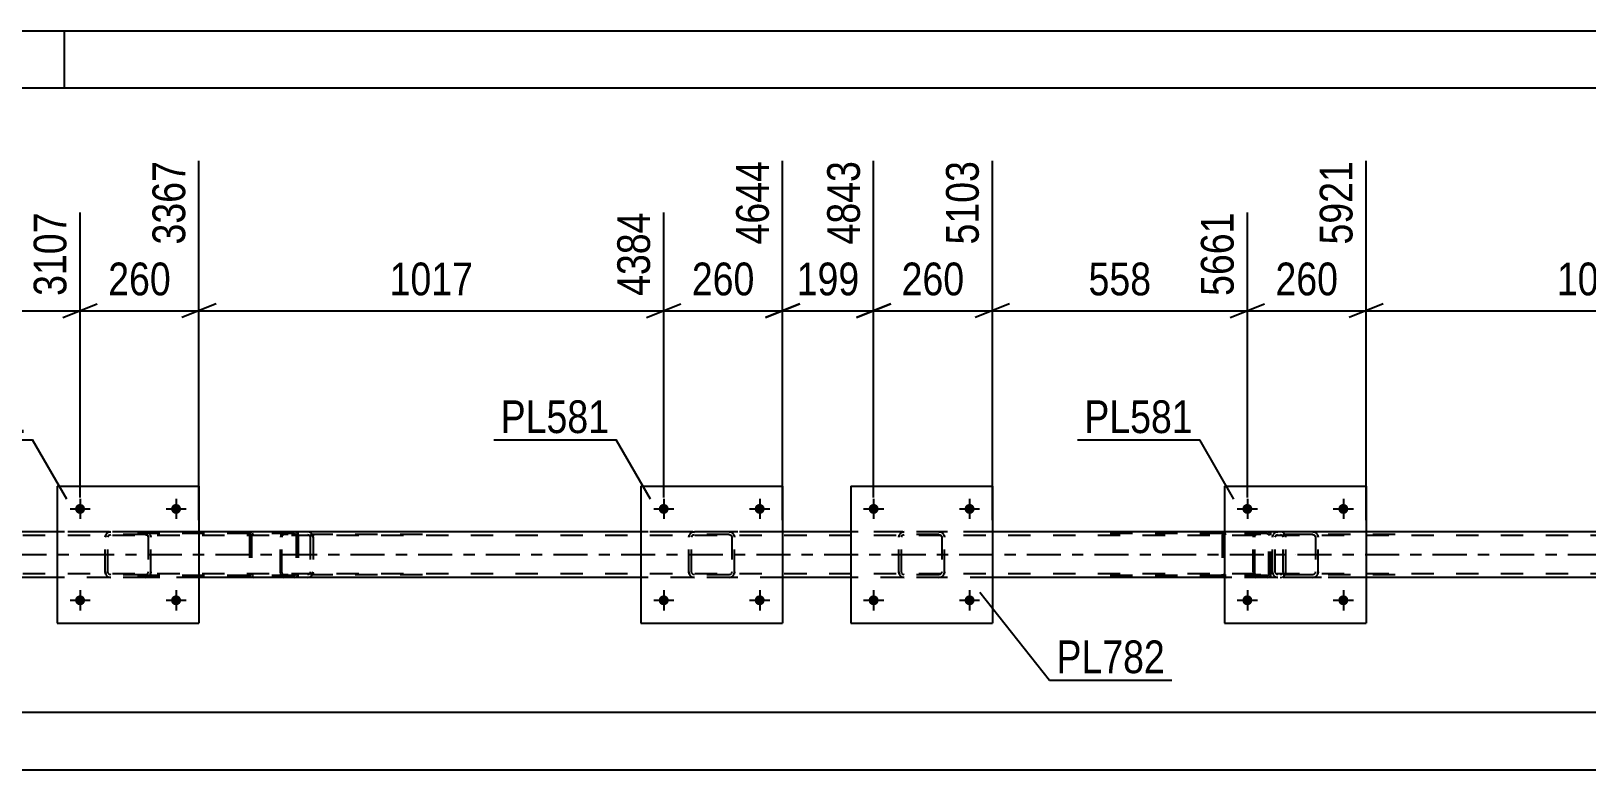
# Model space of a CAD drawing. Header units: millimetres. Extents: x 0 to 841, y 0 to 594.
# Drawn here: x 208.1 to 344.2, y 529.3 to 594 of the extents above; entities that cross this region are included whole.
import ezdxf

# ---------------------------------------------------------------- set-up
doc = ezdxf.new("R2010")
doc.units = ezdxf.units.MM
doc.linetypes.add('DXK_LINE_DOT2', pattern=[3.9198, 1.9599, -1.9599])
doc.linetypes.add('DXK_LINE_DOT3', pattern=[5.9187, 2.979, -0.9799, 0.9799, -0.9799])
doc.styles.add('Arial Narrow', font='ARIALN.TTF', dxfattribs={"height": 0.2})

# ---------------------------------------------------------------- blocks, each defined once
blk = doc.blocks.new('Unknown-815137708-1135')
at = {"color": 5, "linetype": 'Continuous'}
for p, q in [((841, 594), (0, 594)), ((211, 589), (211, 594)), ((836, 589), (5, 589))]:
    blk.add_line(p, q, dxfattribs=at)
blk = doc.blocks.new('Bolt-815137708-3130 - 3128')
at = {"linetype": 'Continuous'}
for points in [[(314.96, 544.17, -1), (314.08, 544.17, -1)], [(323.36, 544.17, -1), (322.48, 544.17, -1)]]:
    blk.add_hatch(color=1, dxfattribs=at).paths.add_polyline_path(points)
at = {"color": 1, "linetype": 'Continuous'}
for p, q in [((314.52, 545.05), (314.52, 543.29)), ((322.92, 545.05), (322.92, 543.29)), ((313.64, 544.17), (315.4, 544.17)), ((322.04, 544.17), (323.8, 544.17))]:
    blk.add_line(p, q, dxfattribs=at)
blk = doc.blocks.new('Bolt-815137708-3140 - 3128')
at = {"linetype": 'Continuous'}
for points in [[(314.96, 552.17, -1), (314.08, 552.17, -1)], [(323.36, 552.17, -1), (322.48, 552.17, -1)]]:
    blk.add_hatch(color=1, dxfattribs=at).paths.add_polyline_path(points)
at = {"color": 1, "linetype": 'Continuous'}
for p, q in [((314.52, 553.05), (314.52, 551.29)), ((322.92, 553.05), (322.92, 551.29)), ((313.64, 552.17), (315.4, 552.17)), ((322.04, 552.17), (323.8, 552.17))]:
    blk.add_line(p, q, dxfattribs=at)
blk = doc.blocks.new('Part-815137708-3222 - 3128')
at = {"color": 7, "linetype": 'DXK_LINE_DOT2'}
for p, q in [((316.24, 550.17), (300.91, 550.17)), ((312.66, 550.17), (312.53, 550.14)), ((316.37, 550.14), (316.24, 550.17)), ((316.24, 550.01), (300.91, 550.01)), ((312.35, 549.97), (312.32, 549.85)), ((312.32, 549.85), (312.32, 546.49)), ((312.49, 549.85), (312.5, 549.91)), ((312.49, 549.85), (312.49, 546.49)), ((312.5, 549.91), (312.54, 549.96)), ((312.54, 549.96), (312.6, 549.99)), ((312.6, 549.99), (312.66, 550.01)), ((316.24, 550.01), (316.3, 549.99)), ((316.3, 549.99), (316.36, 549.96)), ((316.36, 549.96), (316.39, 549.91)), ((316.39, 549.91), (316.41, 549.85)), ((316.41, 546.49), (316.41, 549.85)), ((316.58, 549.85), (316.55, 549.97)), ((316.58, 546.49), (316.58, 549.85)), ((316.24, 546.33), (300.91, 546.33)), ((316.24, 546.17), (300.91, 546.17)), ((312.32, 546.49), (312.35, 546.36)), ((312.5, 546.43), (312.49, 546.49)), ((312.54, 546.37), (312.5, 546.43)), ((312.53, 546.19), (312.66, 546.17)), ((312.6, 546.34), (312.54, 546.37)), ((312.66, 546.33), (312.6, 546.34)), ((316.3, 546.34), (316.24, 546.33)), ((316.24, 546.17), (316.37, 546.19)), ((316.36, 546.37), (316.3, 546.34)), ((316.39, 546.43), (316.36, 546.37)), ((316.41, 546.49), (316.39, 546.43)), ((316.55, 546.36), (316.58, 546.49))]:
    blk.add_line(p, q, dxfattribs=at)
for centre, start, end in [((312.65, 549.83), 110.7583, 155.68), ((316.25, 549.83), 24.32, 69.2417), ((312.65, 546.5), 204.32, 249.2417), ((316.25, 546.5), 290.7583, 335.68)]:
    blk.add_arc(centre, 0.331, start, end, dxfattribs=at)
blk = doc.blocks.new('Part-815137708-3158 - 3128')
at = {"color": 7, "linetype": 'DXK_LINE_DOT2'}
for p, q in [((317.02, 550.13), (317.2, 550.17)), ((317.2, 550.17), (317.02, 550.13)), ((320.24, 550.17), (317.2, 550.17)), ((320.24, 550.17), (320.43, 550.13)), ((320.43, 550.13), (320.24, 550.17)), ((316.72, 549.69), (316.76, 549.87)), ((316.76, 549.87), (316.72, 549.69)), ((316.72, 546.65), (316.72, 549.69)), ((316.96, 549.69), (316.98, 549.78)), ((316.96, 546.65), (316.96, 549.69)), ((316.98, 549.78), (317.03, 549.86)), ((317.03, 549.86), (317.11, 549.91)), ((317.11, 549.91), (317.2, 549.93)), ((320.24, 549.93), (317.2, 549.93)), ((320.24, 549.93), (320.33, 549.91)), ((320.33, 549.91), (320.41, 549.86)), ((320.41, 549.86), (320.46, 549.78)), ((320.46, 549.78), (320.48, 549.69)), ((320.48, 549.69), (320.48, 546.65)), ((320.69, 549.87), (320.72, 549.69)), ((320.72, 549.69), (320.69, 549.87)), ((320.72, 546.65), (320.72, 549.69)), ((316.76, 546.46), (316.72, 546.65)), ((316.72, 546.65), (316.76, 546.46)), ((316.98, 546.55), (316.96, 546.65)), ((317.03, 546.48), (316.98, 546.55)), ((317.2, 546.17), (317.02, 546.2)), ((317.02, 546.2), (317.2, 546.17)), ((317.11, 546.42), (317.03, 546.48)), ((317.2, 546.41), (317.11, 546.42)), ((320.24, 546.41), (317.2, 546.41)), ((320.24, 546.17), (317.2, 546.17)), ((320.33, 546.42), (320.24, 546.41)), ((320.43, 546.2), (320.24, 546.17)), ((320.24, 546.17), (320.43, 546.2)), ((320.41, 546.48), (320.33, 546.42)), ((320.46, 546.55), (320.41, 546.48)), ((320.48, 546.65), (320.46, 546.55)), ((320.72, 546.65), (320.69, 546.46)), ((320.69, 546.46), (320.72, 546.65))]:
    blk.add_line(p, q, dxfattribs=at)
at = {"color": 7, "linetype": 'DXK_LINE_DOT3'}
blk.add_line((318.72, 548.17), (318.72, 548.17), dxfattribs=at)
at = {"color": 7, "linetype": 'DXK_LINE_DOT2'}
for centre, start, end in [((317.2, 549.69), 112.5, 157.5), ((317.2, 549.69), 112.5, 157.5), ((320.24, 549.69), 22.5, 67.5), ((320.24, 549.69), 22.5, 67.5), ((317.2, 546.65), 202.5, 247.5), ((317.2, 546.65), 202.5, 247.5), ((320.24, 546.65), 292.5, 337.5), ((320.24, 546.65), 292.5, 337.5)]:
    blk.add_arc(centre, 0.48, start, end, dxfattribs=at)
blk = doc.blocks.new('Bolt-815137708-3164 - 3128')
at = {"linetype": 'Continuous'}
for points in [[(212.8, 552.17, -1), (211.92, 552.17, -1)], [(221.2, 552.17, -1), (220.32, 552.17, -1)]]:
    blk.add_hatch(color=1, dxfattribs=at).paths.add_polyline_path(points)
at = {"color": 1, "linetype": 'Continuous'}
for p, q in [((212.36, 553.05), (212.36, 551.29)), ((220.76, 553.05), (220.76, 551.29)), ((211.48, 552.17), (213.24, 552.17)), ((219.88, 552.17), (221.64, 552.17))]:
    blk.add_line(p, q, dxfattribs=at)
blk = doc.blocks.new('Part-815137708-3181 - 3128')
at = {"color": 2, "linetype": 'Continuous'}
for p, q in [((210.36, 554.17), (210.36, 542.17)), ((210.36, 554.17), (222.76, 554.17)), ((222.76, 554.17), (222.76, 542.17)), ((210.36, 542.17), (222.76, 542.17))]:
    blk.add_line(p, q, dxfattribs=at)
blk = doc.blocks.new('Part-815137708-3182 - 3128')
at = {"color": 7, "linetype": 'DXK_LINE_DOT2'}
for p, q in [((214.86, 550.13), (215.04, 550.17)), ((215.04, 550.17), (214.86, 550.13)), ((218.08, 550.17), (215.04, 550.17)), ((218.08, 550.17), (218.27, 550.13)), ((218.27, 550.13), (218.08, 550.17)), ((214.56, 549.69), (214.6, 549.87)), ((214.6, 549.87), (214.56, 549.69)), ((214.56, 546.65), (214.56, 549.69)), ((214.8, 549.69), (214.82, 549.78)), ((214.8, 546.65), (214.8, 549.69)), ((214.82, 549.78), (214.87, 549.86)), ((214.87, 549.86), (214.95, 549.91)), ((214.95, 549.91), (215.04, 549.93)), ((218.08, 549.93), (215.04, 549.93)), ((218.08, 549.93), (218.17, 549.91)), ((218.17, 549.91), (218.25, 549.86)), ((218.25, 549.86), (218.3, 549.78)), ((218.3, 549.78), (218.32, 549.69)), ((218.32, 549.69), (218.32, 546.65)), ((218.53, 549.87), (218.56, 549.69)), ((218.56, 549.69), (218.53, 549.87)), ((218.56, 546.65), (218.56, 549.69)), ((214.6, 546.46), (214.56, 546.65)), ((214.56, 546.65), (214.6, 546.46)), ((214.82, 546.55), (214.8, 546.65)), ((214.87, 546.48), (214.82, 546.55)), ((215.04, 546.17), (214.86, 546.2)), ((214.86, 546.2), (215.04, 546.17)), ((214.95, 546.42), (214.87, 546.48)), ((215.04, 546.41), (214.95, 546.42)), ((218.08, 546.41), (215.04, 546.41)), ((218.08, 546.17), (215.04, 546.17)), ((218.17, 546.42), (218.08, 546.41)), ((218.27, 546.2), (218.08, 546.17)), ((218.08, 546.17), (218.27, 546.2)), ((218.25, 546.48), (218.17, 546.42)), ((218.3, 546.55), (218.25, 546.48)), ((218.32, 546.65), (218.3, 546.55)), ((218.56, 546.65), (218.53, 546.46)), ((218.53, 546.46), (218.56, 546.65))]:
    blk.add_line(p, q, dxfattribs=at)
at = {"color": 7, "linetype": 'DXK_LINE_DOT3'}
blk.add_line((216.56, 548.17), (216.56, 548.17), dxfattribs=at)
at = {"color": 7, "linetype": 'DXK_LINE_DOT2'}
for centre, start, end in [((215.04, 549.69), 112.5, 157.5), ((215.04, 549.69), 112.5, 157.5), ((218.08, 549.69), 22.5, 67.5), ((218.08, 549.69), 22.5, 67.5), ((215.04, 546.65), 202.5, 247.5), ((215.04, 546.65), 202.5, 247.5), ((218.08, 546.65), 292.5, 337.5), ((218.08, 546.65), 292.5, 337.5)]:
    blk.add_arc(centre, 0.48, start, end, dxfattribs=at)
blk = doc.blocks.new('Bolt-815137708-3183 - 3128')
at = {"linetype": 'Continuous'}
for points in [[(212.8, 544.17, -1), (211.92, 544.17, -1)], [(221.2, 544.17, -1), (220.32, 544.17, -1)]]:
    blk.add_hatch(color=1, dxfattribs=at).paths.add_polyline_path(points)
at = {"color": 1, "linetype": 'Continuous'}
for p, q in [((212.36, 545.05), (212.36, 543.29)), ((220.76, 545.05), (220.76, 543.29)), ((211.48, 544.17), (213.24, 544.17)), ((219.88, 544.17), (221.64, 544.17))]:
    blk.add_line(p, q, dxfattribs=at)
blk = doc.blocks.new('Bolt-815137708-3184 - 3128')
at = {"linetype": 'Continuous'}
for points in [[(263.88, 552.17, -1), (263, 552.17, -1)], [(272.28, 552.17, -1), (271.4, 552.17, -1)]]:
    blk.add_hatch(color=1, dxfattribs=at).paths.add_polyline_path(points)
at = {"color": 1, "linetype": 'Continuous'}
for p, q in [((263.44, 553.05), (263.44, 551.29)), ((271.84, 553.05), (271.84, 551.29)), ((262.56, 552.17), (264.32, 552.17)), ((270.96, 552.17), (272.72, 552.17))]:
    blk.add_line(p, q, dxfattribs=at)
blk = doc.blocks.new('Bolt-815137708-3185 - 3128')
at = {"linetype": 'Continuous'}
for points in [[(263.88, 544.17, -1), (263, 544.17, -1)], [(272.28, 544.17, -1), (271.4, 544.17, -1)]]:
    blk.add_hatch(color=1, dxfattribs=at).paths.add_polyline_path(points)
at = {"color": 1, "linetype": 'Continuous'}
for p, q in [((263.44, 545.05), (263.44, 543.29)), ((271.84, 545.05), (271.84, 543.29)), ((262.56, 544.17), (264.32, 544.17)), ((270.96, 544.17), (272.72, 544.17))]:
    blk.add_line(p, q, dxfattribs=at)
blk = doc.blocks.new('Part-815137708-3189 - 3128')
at = {"color": 7, "linetype": 'DXK_LINE_DOT2'}
for p, q in [((231.1, 550.17), (215.77, 550.17)), ((227.53, 550.17), (227.4, 550.14)), ((231.23, 550.14), (231.1, 550.17)), ((231.1, 550.01), (215.77, 550.01)), ((227.21, 549.97), (227.19, 549.85)), ((227.19, 549.85), (227.19, 546.49)), ((227.36, 549.85), (227.37, 549.91)), ((227.36, 549.85), (227.36, 546.49)), ((227.37, 549.91), (227.41, 549.96)), ((227.41, 549.96), (227.46, 549.99)), ((227.46, 549.99), (227.53, 550.01)), ((231.1, 550.01), (231.17, 549.99)), ((231.17, 549.99), (231.19, 549.98)), ((231.19, 549.98), (231.22, 549.96)), ((231.22, 549.96), (231.26, 549.91)), ((231.26, 549.91), (231.27, 549.85)), ((231.27, 549.85), (231.27, 546.49)), ((231.44, 549.85), (231.42, 549.97)), ((231.44, 549.85), (231.44, 546.49)), ((231.1, 546.33), (215.77, 546.33)), ((231.1, 546.17), (215.77, 546.17)), ((227.19, 546.49), (227.21, 546.36)), ((227.37, 546.43), (227.36, 546.49)), ((227.41, 546.37), (227.37, 546.43)), ((227.4, 546.19), (227.53, 546.17)), ((227.41, 546.37), (227.44, 546.35)), ((227.44, 546.35), (227.46, 546.34)), ((227.46, 546.34), (227.53, 546.33)), ((231.17, 546.34), (231.1, 546.33)), ((231.1, 546.17), (231.23, 546.19)), ((231.22, 546.37), (231.17, 546.34)), ((231.26, 546.43), (231.22, 546.37)), ((231.27, 546.49), (231.26, 546.43)), ((231.42, 546.36), (231.44, 546.49))]:
    blk.add_line(p, q, dxfattribs=at)
for centre, start, end in [((227.51, 549.83), 110.7583, 155.68), ((231.11, 549.83), 24.32, 69.2417), ((227.51, 546.5), 204.32, 249.2417), ((231.11, 546.5), 290.7583, 335.68)]:
    blk.add_arc(centre, 0.331, start, end, dxfattribs=at)
blk = doc.blocks.new('Part-815137708-3245 - 3128')
at = {"color": 2, "linetype": 'Continuous'}
for p, q in [((261.44, 554.17), (261.44, 542.17)), ((261.44, 554.17), (273.84, 554.17)), ((273.84, 554.17), (273.84, 542.17)), ((261.44, 542.17), (273.84, 542.17))]:
    blk.add_line(p, q, dxfattribs=at)
blk = doc.blocks.new('Part-815137708-3246 - 3128')
at = {"color": 7, "linetype": 'DXK_LINE_DOT2'}
for p, q in [((265.94, 550.13), (266.12, 550.17)), ((266.12, 550.17), (265.94, 550.13)), ((269.16, 550.17), (266.12, 550.17)), ((269.16, 550.17), (269.35, 550.13)), ((269.35, 550.13), (269.16, 550.17)), ((265.64, 549.69), (265.68, 549.87)), ((265.68, 549.87), (265.64, 549.69)), ((265.64, 546.65), (265.64, 549.69)), ((265.88, 549.69), (265.9, 549.78)), ((265.88, 546.65), (265.88, 549.69)), ((265.9, 549.78), (265.95, 549.86)), ((265.95, 549.86), (266.03, 549.91)), ((266.03, 549.91), (266.12, 549.93)), ((269.16, 549.93), (266.12, 549.93)), ((269.16, 549.93), (269.25, 549.91)), ((269.25, 549.91), (269.33, 549.86)), ((269.33, 549.86), (269.38, 549.78)), ((269.38, 549.78), (269.4, 549.69)), ((269.4, 549.69), (269.4, 546.65)), ((269.61, 549.87), (269.64, 549.69)), ((269.64, 549.69), (269.61, 549.87)), ((269.64, 546.65), (269.64, 549.69)), ((265.68, 546.46), (265.64, 546.65)), ((265.64, 546.65), (265.68, 546.46)), ((265.9, 546.55), (265.88, 546.65)), ((265.95, 546.48), (265.9, 546.55)), ((266.12, 546.17), (265.94, 546.2)), ((265.94, 546.2), (266.12, 546.17)), ((266.03, 546.42), (265.95, 546.48)), ((266.12, 546.41), (266.03, 546.42)), ((269.16, 546.41), (266.12, 546.41)), ((269.16, 546.17), (266.12, 546.17)), ((269.25, 546.42), (269.16, 546.41)), ((269.35, 546.2), (269.16, 546.17)), ((269.16, 546.17), (269.35, 546.2)), ((269.33, 546.48), (269.25, 546.42)), ((269.38, 546.55), (269.33, 546.48)), ((269.4, 546.65), (269.38, 546.55)), ((269.64, 546.65), (269.61, 546.46)), ((269.61, 546.46), (269.64, 546.65))]:
    blk.add_line(p, q, dxfattribs=at)
at = {"color": 7, "linetype": 'DXK_LINE_DOT3'}
blk.add_line((267.64, 548.17), (267.64, 548.17), dxfattribs=at)
at = {"color": 7, "linetype": 'DXK_LINE_DOT2'}
for centre, start, end in [((266.12, 549.69), 112.5, 157.5), ((266.12, 549.69), 112.5, 157.5), ((269.16, 549.69), 22.5, 67.5), ((269.16, 549.69), 22.5, 67.5), ((266.12, 546.65), 202.5, 247.5), ((266.12, 546.65), 202.5, 247.5), ((269.16, 546.65), 292.5, 337.5), ((269.16, 546.65), 292.5, 337.5)]:
    blk.add_arc(centre, 0.48, start, end, dxfattribs=at)
blk = doc.blocks.new('Part-815137708-3251 - 3128')
at = {"color": 2, "linetype": 'Continuous'}
for p, q in [((312.52, 554.17), (312.52, 542.17)), ((312.52, 554.17), (324.92, 554.17)), ((324.92, 554.17), (324.92, 542.17)), ((312.52, 542.17), (324.92, 542.17))]:
    blk.add_line(p, q, dxfattribs=at)
blk = doc.blocks.new('Part-815137708-3271 - 3128')
at = {"color": 7, "linetype": 'DXK_LINE_DOT2'}
for p, q in [((230.06, 550.13), (229.97, 550.03)), ((230.17, 550.17), (230.06, 550.13)), ((242.32, 550.17), (230.17, 550.17)), ((231.44, 549.93), (231.44, 550.17)), ((232.45, 550.13), (232.26, 550.17)), ((229.92, 549.87), (229.9, 549.69)), ((229.9, 546.65), (229.9, 549.69)), ((229.97, 550.03), (229.92, 549.87)), ((230.03, 549.69), (230.04, 549.78)), ((230.03, 546.65), (230.03, 549.69)), ((230.04, 549.78), (230.07, 549.86)), ((230.07, 549.86), (230.11, 549.91)), ((230.11, 549.91), (230.17, 549.93)), ((242.32, 549.93), (230.17, 549.93)), ((232.26, 549.93), (232.35, 549.91)), ((232.35, 549.91), (232.44, 549.86)), ((232.44, 549.86), (232.49, 549.78)), ((232.49, 549.78), (232.51, 549.69)), ((232.51, 549.69), (232.51, 546.65)), ((232.74, 549.77), (232.72, 549.87)), ((232.76, 549.69), (232.74, 549.77)), ((232.76, 549.69), (232.76, 546.65)), ((229.92, 546.46), (229.9, 546.65)), ((229.96, 546.34), (229.92, 546.46)), ((229.97, 546.31), (229.96, 546.34)), ((229.97, 546.31), (230.06, 546.2)), ((230.04, 546.55), (230.03, 546.65)), ((230.07, 546.48), (230.04, 546.55)), ((230.06, 546.2), (230.17, 546.17)), ((230.11, 546.42), (230.07, 546.48)), ((230.17, 546.41), (230.11, 546.42)), ((242.32, 546.41), (230.17, 546.41)), ((242.32, 546.17), (230.17, 546.17)), ((231.44, 546.17), (231.44, 546.41)), ((232.35, 546.42), (232.26, 546.41)), ((232.26, 546.17), (232.45, 546.2)), ((232.44, 546.48), (232.35, 546.42)), ((232.49, 546.55), (232.44, 546.48)), ((232.51, 546.65), (232.49, 546.55)), ((232.72, 546.46), (232.74, 546.56)), ((232.74, 546.56), (232.76, 546.65))]:
    blk.add_line(p, q, dxfattribs=at)
for centre, start, end in [((232.27, 549.67), 23.8494, 68.8059), ((232.27, 546.66), 291.1941, 336.1506)]:
    blk.add_arc(centre, 0.492, start, end, dxfattribs=at)
blk = doc.blocks.new('Part-815137708-3282 - 3128')
at = {"color": 7, "linetype": 'DXK_LINE_DOT2'}
for p, q in [((315.2, 550.13), (315.11, 550.03)), ((315.3, 550.17), (315.2, 550.13)), ((327.46, 550.17), (315.3, 550.17)), ((316.58, 549.93), (316.58, 550.17)), ((317.58, 550.13), (317.39, 550.17)), ((315.05, 549.87), (315.03, 549.69)), ((315.03, 546.65), (315.03, 549.69)), ((315.11, 550.03), (315.05, 549.87)), ((315.16, 549.69), (315.18, 549.78)), ((315.16, 546.65), (315.16, 549.69)), ((315.18, 549.78), (315.2, 549.86)), ((315.2, 549.86), (315.25, 549.91)), ((315.25, 549.91), (315.3, 549.93)), ((327.46, 549.93), (315.3, 549.93)), ((317.39, 549.93), (317.49, 549.91)), ((317.49, 549.91), (317.57, 549.86)), ((317.57, 549.86), (317.62, 549.78)), ((317.62, 549.78), (317.64, 549.69)), ((317.64, 546.65), (317.64, 549.69)), ((317.89, 549.69), (317.86, 549.87)), ((317.89, 546.65), (317.89, 549.69)), ((315.03, 546.65), (315.05, 546.46)), ((315.05, 546.46), (315.11, 546.31)), ((315.11, 546.31), (315.2, 546.2)), ((315.18, 546.55), (315.16, 546.65)), ((315.2, 546.48), (315.18, 546.55)), ((315.25, 546.42), (315.2, 546.48)), ((315.2, 546.2), (315.3, 546.17)), ((315.3, 546.41), (315.25, 546.42)), ((327.46, 546.41), (315.3, 546.41)), ((327.46, 546.17), (315.3, 546.17)), ((316.58, 546.17), (316.58, 546.41)), ((317.49, 546.42), (317.39, 546.41)), ((317.39, 546.17), (317.58, 546.2)), ((317.57, 546.48), (317.49, 546.42)), ((317.62, 546.55), (317.57, 546.48)), ((317.64, 546.65), (317.62, 546.55)), ((317.86, 546.46), (317.89, 546.65))]:
    blk.add_line(p, q, dxfattribs=at)
for centre, start, end in [((317.41, 549.67), 23.8494, 68.8059), ((317.41, 546.66), 291.1941, 336.1506)]:
    blk.add_arc(centre, 0.492, start, end, dxfattribs=at)
blk = doc.blocks.new('Part-815137708-3341 - 3128')
at = {"color": 2, "linetype": 'Continuous'}
for p, q in [((210.36, 550.17), (171.68, 550.17)), ((261.44, 550.17), (222.76, 550.17)), ((279.81, 550.17), (273.84, 550.17)), ((312.52, 550.17), (292.21, 550.17)), ((363.6, 550.17), (324.92, 550.17)), ((210.36, 546.17), (171.68, 546.17)), ((261.44, 546.17), (222.76, 546.17)), ((279.81, 546.17), (273.84, 546.17)), ((312.52, 546.17), (292.21, 546.17)), ((363.6, 546.17), (324.92, 546.17))]:
    blk.add_line(p, q, dxfattribs=at)
at = {"color": 7, "linetype": 'DXK_LINE_DOT2'}
for p, q in [((750.25, 550.17), (210.36, 550.17)), ((222.76, 550.17), (210.36, 550.17)), ((273.84, 550.17), (261.44, 550.17)), ((292.21, 550.17), (279.81, 550.17)), ((324.92, 550.17), (312.52, 550.17)), ((750.25, 549.85), (88.07, 549.85)), ((750.25, 546.49), (88.07, 546.49)), ((222.76, 546.17), (210.36, 546.17)), ((273.84, 546.17), (261.44, 546.17)), ((292.21, 546.17), (279.81, 546.17)), ((324.92, 546.17), (312.52, 546.17))]:
    blk.add_line(p, q, dxfattribs=at)
at = {"color": 7, "linetype": 'DXK_LINE_DOT3'}
blk.add_line((88.07, 548.17), (750.25, 548.17), dxfattribs=at)
blk = doc.blocks.new('Part-815137708-3370 - 3128')
at = {"color": 7, "linetype": 'DXK_LINE_DOT2'}
for p, q in [((284.3, 550.13), (284.49, 550.17)), ((284.49, 550.17), (284.3, 550.13)), ((287.53, 550.17), (284.49, 550.17)), ((287.53, 550.17), (287.71, 550.13)), ((287.71, 550.13), (287.53, 550.17)), ((284.01, 549.69), (284.04, 549.87)), ((284.04, 549.87), (284.01, 549.69)), ((284.01, 546.65), (284.01, 549.69)), ((284.25, 549.69), (284.27, 549.78)), ((284.25, 546.65), (284.25, 549.69)), ((284.27, 549.78), (284.32, 549.86)), ((284.32, 549.86), (284.4, 549.91)), ((284.4, 549.91), (284.49, 549.93)), ((287.53, 549.93), (284.49, 549.93)), ((287.53, 549.93), (287.62, 549.91)), ((287.62, 549.91), (287.7, 549.86)), ((287.7, 549.86), (287.75, 549.78)), ((287.75, 549.78), (287.77, 549.69)), ((287.77, 549.69), (287.77, 546.65)), ((287.97, 549.87), (288.01, 549.69)), ((288.01, 549.69), (287.97, 549.87)), ((288.01, 546.65), (288.01, 549.69)), ((284.04, 546.46), (284.01, 546.65)), ((284.01, 546.65), (284.04, 546.46)), ((284.27, 546.55), (284.25, 546.65)), ((284.32, 546.48), (284.27, 546.55)), ((284.49, 546.17), (284.3, 546.2)), ((284.3, 546.2), (284.49, 546.17)), ((284.4, 546.42), (284.32, 546.48)), ((284.49, 546.41), (284.4, 546.42)), ((287.53, 546.41), (284.49, 546.41)), ((287.53, 546.17), (284.49, 546.17)), ((287.62, 546.42), (287.53, 546.41)), ((287.71, 546.2), (287.53, 546.17)), ((287.53, 546.17), (287.71, 546.2)), ((287.7, 546.48), (287.62, 546.42)), ((287.75, 546.55), (287.7, 546.48)), ((287.77, 546.65), (287.75, 546.55)), ((288.01, 546.65), (287.97, 546.46)), ((287.97, 546.46), (288.01, 546.65))]:
    blk.add_line(p, q, dxfattribs=at)
at = {"color": 7, "linetype": 'DXK_LINE_DOT3'}
blk.add_line((286.01, 548.17), (286.01, 548.17), dxfattribs=at)
at = {"color": 7, "linetype": 'DXK_LINE_DOT2'}
for centre, start, end in [((284.49, 549.69), 112.5, 157.5), ((284.49, 549.69), 112.5, 157.5), ((287.53, 549.69), 22.5, 67.5), ((287.53, 549.69), 22.5, 67.5), ((284.49, 546.65), 202.5, 247.5), ((284.49, 546.65), 202.5, 247.5), ((287.53, 546.65), 292.5, 337.5), ((287.53, 546.65), 292.5, 337.5)]:
    blk.add_arc(centre, 0.48, start, end, dxfattribs=at)
blk = doc.blocks.new('Part-815137708-3375 - 3128')
at = {"color": 2, "linetype": 'Continuous'}
for p, q in [((279.81, 554.17), (279.81, 542.17)), ((279.81, 554.17), (292.21, 554.17)), ((292.21, 554.17), (292.21, 542.17)), ((279.81, 542.17), (292.21, 542.17))]:
    blk.add_line(p, q, dxfattribs=at)
blk = doc.blocks.new('Bolt-815137708-3376 - 3128')
at = {"linetype": 'Continuous'}
for points in [[(282.25, 544.17, -1), (281.37, 544.17, -1)], [(290.65, 544.17, -1), (289.77, 544.17, -1)]]:
    blk.add_hatch(color=1, dxfattribs=at).paths.add_polyline_path(points)
at = {"color": 1, "linetype": 'Continuous'}
for p, q in [((281.81, 545.05), (281.81, 543.29)), ((290.21, 545.05), (290.21, 543.29)), ((280.93, 544.17), (282.69, 544.17)), ((289.33, 544.17), (291.09, 544.17))]:
    blk.add_line(p, q, dxfattribs=at)
blk = doc.blocks.new('Bolt-815137708-3377 - 3128')
at = {"linetype": 'Continuous'}
for points in [[(282.25, 552.17, -1), (281.37, 552.17, -1)], [(290.65, 552.17, -1), (289.77, 552.17, -1)]]:
    blk.add_hatch(color=1, dxfattribs=at).paths.add_polyline_path(points)
at = {"color": 1, "linetype": 'Continuous'}
for p, q in [((281.81, 553.05), (281.81, 551.29)), ((290.21, 553.05), (290.21, 551.29)), ((280.93, 552.17), (282.69, 552.17)), ((289.33, 552.17), (291.09, 552.17))]:
    blk.add_line(p, q, dxfattribs=at)
blk = doc.blocks.new('StraightDimension-815137708-15280 - 3128')
at = {"color": 7, "linetype": 'Continuous'}
for p, q in [((222.76, 551.17), (222.76, 582.63)), ((263.44, 553.17), (263.44, 578.13)), ((224.26, 570.12), (221.26, 568.92)), ((222.76, 569.52), (263.44, 569.52)), ((261.94, 568.92), (264.94, 570.12))]:
    blk.add_line(p, q, dxfattribs=at)
at = {"color": 0}
blk.add_wipeout([(247.36, 570.27), (247.36, 574.47), (238.85, 574.47), (238.85, 570.27)], dxfattribs=at)
at = {"color": 3, "style": 'Arial Narrow'}
blk.add_text('1017', height=2.863, dxfattribs=at).set_placement((239.45, 570.87))
at = {"color": 0, "linetype": 'Continuous'}
blk.add_wipeout([(262.84, 578.73), (258.64, 578.73), (258.64, 570.22), (262.84, 570.22)], dxfattribs=at)
at = {"color": 3, "linetype": 'Continuous', "style": 'Arial Narrow'}
blk.add_text('4384', height=2.863, rotation=90.0002, dxfattribs=at).set_placement((262.24, 570.82))
blk = doc.blocks.new('StraightDimension-815137708-15278 - 3128')
at = {"color": 7, "linetype": 'Continuous'}
for p, q in [((273.84, 551.17), (273.84, 582.63)), ((281.81, 553.17), (281.81, 582.63)), ((272.34, 568.92), (275.34, 570.12)), ((273.84, 569.52), (281.81, 569.52)), ((283.31, 570.12), (280.31, 568.92))]:
    blk.add_line(p, q, dxfattribs=at)
at = {"color": 0}
blk.add_wipeout([(281.17, 570.27), (281.17, 574.47), (274.48, 574.47), (274.48, 570.27)], dxfattribs=at)
at = {"color": 3, "style": 'Arial Narrow'}
blk.add_text('199', height=2.863, dxfattribs=at).set_placement((275.08, 570.87))
at = {"color": 0, "linetype": 'Continuous'}
blk.add_wipeout([(281.21, 583.23), (277.01, 583.23), (277.01, 574.72), (281.21, 574.72)], dxfattribs=at)
at = {"color": 3, "linetype": 'Continuous', "style": 'Arial Narrow'}
blk.add_text('4843', height=2.863, rotation=90.0002, dxfattribs=at).set_placement((280.61, 575.32))
blk = doc.blocks.new('StraightDimension-815137708-3487 - 3128')
at = {"color": 7, "linetype": 'Continuous'}
blk.add_line((87.43, 529.32), (788.01, 529.32), dxfattribs=at)
blk = doc.blocks.new('StraightDimension-815137708-10435 - 3128')
at = {"color": 7, "linetype": 'Continuous'}
blk.add_line((88.07, 534.39), (787.37, 534.39), dxfattribs=at)
blk = doc.blocks.new('StraightDimension-815137708-15274 - 3128')
at = {"color": 7, "linetype": 'Continuous'}
for p, q in [((324.92, 551.17), (324.92, 582.63)), ((365.6, 553.17), (365.6, 578.13)), ((326.42, 570.12), (323.42, 568.92)), ((324.92, 569.52), (365.6, 569.52)), ((364.1, 568.92), (367.1, 570.12))]:
    blk.add_line(p, q, dxfattribs=at)
at = {"color": 0}
blk.add_wipeout([(349.52, 570.27), (349.52, 574.47), (341.01, 574.47), (341.01, 570.27)], dxfattribs=at)
at = {"color": 3, "style": 'Arial Narrow'}
blk.add_text('1017', height=2.863, dxfattribs=at).set_placement((341.61, 570.87))
at = {"color": 0, "linetype": 'Continuous'}
blk.add_wipeout([(365, 578.73), (360.8, 578.73), (360.8, 570.22), (365, 570.22)], dxfattribs=at)
at = {"color": 3, "linetype": 'Continuous', "style": 'Arial Narrow'}
blk.add_text('6938', height=2.863, rotation=90.0002, dxfattribs=at).set_placement((364.4, 570.82))
blk = doc.blocks.new('StraightDimension-815137708-15275 - 3128')
at = {"color": 7, "linetype": 'Continuous'}
for p, q in [((324.92, 551.17), (324.92, 582.63)), ((314.52, 553.17), (314.52, 578.13)), ((313.02, 568.92), (316.02, 570.12)), ((314.52, 569.52), (324.92, 569.52)), ((326.42, 570.12), (323.42, 568.92))]:
    blk.add_line(p, q, dxfattribs=at)
at = {"color": 0}
blk.add_wipeout([(323.07, 570.27), (323.07, 574.47), (316.38, 574.47), (316.38, 570.27)], dxfattribs=at)
at = {"color": 3, "style": 'Arial Narrow'}
blk.add_text('260', height=2.863, dxfattribs=at).set_placement((316.98, 570.87))
at = {"color": 0, "linetype": 'Continuous'}
blk.add_wipeout([(324.32, 583.23), (320.12, 583.23), (320.12, 574.72), (324.32, 574.72)], dxfattribs=at)
at = {"color": 3, "linetype": 'Continuous', "style": 'Arial Narrow'}
blk.add_text('5921', height=2.863, rotation=90.0002, dxfattribs=at).set_placement((323.72, 575.32))
blk = doc.blocks.new('StraightDimension-815137708-15276 - 3128')
at = {"color": 7, "linetype": 'Continuous'}
for p, q in [((292.21, 551.17), (292.21, 582.63)), ((314.52, 553.17), (314.52, 578.13)), ((293.71, 570.12), (290.71, 568.92)), ((292.21, 569.52), (314.52, 569.52)), ((313.02, 568.92), (316.02, 570.12))]:
    blk.add_line(p, q, dxfattribs=at)
at = {"color": 0}
blk.add_wipeout([(306.71, 570.27), (306.71, 574.47), (300.02, 574.47), (300.02, 570.27)], dxfattribs=at)
at = {"color": 3, "style": 'Arial Narrow'}
blk.add_text('558', height=2.863, dxfattribs=at).set_placement((300.62, 570.87))
at = {"color": 0, "linetype": 'Continuous'}
blk.add_wipeout([(313.92, 578.73), (309.72, 578.73), (309.72, 570.22), (313.92, 570.22)], dxfattribs=at)
at = {"color": 3, "linetype": 'Continuous', "style": 'Arial Narrow'}
blk.add_text('5661', height=2.863, rotation=90.0002, dxfattribs=at).set_placement((313.32, 570.82))
blk = doc.blocks.new('StraightDimension-815137708-15277 - 3128')
at = {"color": 7, "linetype": 'Continuous'}
for p, q in [((281.81, 553.17), (281.81, 582.63)), ((292.21, 551.17), (292.21, 582.63)), ((280.31, 568.92), (283.31, 570.12)), ((281.81, 569.52), (292.21, 569.52)), ((293.71, 570.12), (290.71, 568.92))]:
    blk.add_line(p, q, dxfattribs=at)
at = {"color": 0}
blk.add_wipeout([(290.35, 570.27), (290.35, 574.47), (283.66, 574.47), (283.66, 570.27)], dxfattribs=at)
at = {"color": 3, "style": 'Arial Narrow'}
blk.add_text('260', height=2.863, dxfattribs=at).set_placement((284.26, 570.87))
at = {"color": 0, "linetype": 'Continuous'}
blk.add_wipeout([(291.61, 583.23), (287.41, 583.23), (287.41, 574.72), (291.61, 574.72)], dxfattribs=at)
at = {"color": 3, "linetype": 'Continuous', "style": 'Arial Narrow'}
blk.add_text('5103', height=2.863, rotation=90.0002, dxfattribs=at).set_placement((291.01, 575.32))
blk = doc.blocks.new('StraightDimension-815137708-15279 - 3128')
at = {"color": 7, "linetype": 'Continuous'}
for p, q in [((273.84, 551.17), (273.84, 582.63)), ((263.44, 553.17), (263.44, 578.13)), ((261.94, 568.92), (264.94, 570.12)), ((263.44, 569.52), (273.84, 569.52)), ((275.34, 570.12), (272.34, 568.92))]:
    blk.add_line(p, q, dxfattribs=at)
at = {"color": 0}
blk.add_wipeout([(271.98, 570.27), (271.98, 574.47), (265.3, 574.47), (265.3, 570.27)], dxfattribs=at)
at = {"color": 3, "style": 'Arial Narrow'}
blk.add_text('260', height=2.863, dxfattribs=at).set_placement((265.9, 570.87))
at = {"color": 0, "linetype": 'Continuous'}
blk.add_wipeout([(273.24, 583.23), (269.04, 583.23), (269.04, 574.72), (273.24, 574.72)], dxfattribs=at)
at = {"color": 3, "linetype": 'Continuous', "style": 'Arial Narrow'}
blk.add_text('4644', height=2.863, rotation=90.0002, dxfattribs=at).set_placement((272.64, 575.32))
blk = doc.blocks.new('StraightDimension-815137708-15281 - 3128')
at = {"color": 7, "linetype": 'Continuous'}
for p, q in [((222.76, 551.17), (222.76, 582.63)), ((212.36, 553.17), (212.36, 578.13)), ((210.86, 568.92), (213.86, 570.12)), ((212.36, 569.52), (222.76, 569.52)), ((224.26, 570.12), (221.26, 568.92))]:
    blk.add_line(p, q, dxfattribs=at)
at = {"color": 0}
blk.add_wipeout([(220.9, 570.27), (220.9, 574.47), (214.22, 574.47), (214.22, 570.27)], dxfattribs=at)
at = {"color": 3, "style": 'Arial Narrow'}
blk.add_text('260', height=2.863, dxfattribs=at).set_placement((214.82, 570.87))
at = {"color": 0, "linetype": 'Continuous'}
blk.add_wipeout([(222.16, 583.23), (217.96, 583.23), (217.96, 574.72), (222.16, 574.72)], dxfattribs=at)
at = {"color": 3, "linetype": 'Continuous', "style": 'Arial Narrow'}
blk.add_text('3367', height=2.863, rotation=90.0002, dxfattribs=at).set_placement((221.56, 575.32))
blk = doc.blocks.new('StraightDimension-815137708-15282 - 3128')
at = {"color": 7, "linetype": 'Continuous'}
for p, q in [((171.68, 551.17), (171.68, 582.63)), ((212.36, 553.17), (212.36, 578.13)), ((173.18, 570.12), (170.18, 568.92)), ((171.68, 569.52), (212.36, 569.52)), ((210.86, 568.92), (213.86, 570.12))]:
    blk.add_line(p, q, dxfattribs=at)
at = {"color": 0}
blk.add_wipeout([(196.28, 570.27), (196.28, 574.47), (187.77, 574.47), (187.77, 570.27)], dxfattribs=at)
at = {"color": 3, "style": 'Arial Narrow'}
blk.add_text('1017', height=2.863, dxfattribs=at).set_placement((188.37, 570.87))
at = {"color": 0, "linetype": 'Continuous'}
blk.add_wipeout([(211.76, 578.73), (207.56, 578.73), (207.56, 570.22), (211.76, 570.22)], dxfattribs=at)
at = {"color": 3, "linetype": 'Continuous', "style": 'Arial Narrow'}
blk.add_text('3107', height=2.863, rotation=90.0002, dxfattribs=at).set_placement((211.16, 570.82))
blk = doc.blocks.new('Mark-815137708-3177 - 3128')
at = {"color": 0}
blk.add_wipeout([(207.59, 558.81), (207.59, 561.81), (198.09, 561.81), (198.09, 558.81)], dxfattribs=at)
blk.add_wipeout([(207.59, 558.81), (207.59, 561.81), (198.09, 561.81), (198.09, 558.81)], dxfattribs=at)
at = {"color": 30, "linetype": 'Continuous'}
for p in [(197.49, 558.21), (211.19, 553.02)]:
    blk.add_line(p, (208.19, 558.21), dxfattribs=at)
at = {"color": 3, "style": 'Arial Narrow'}
blk.add_text('PL581', height=2.863, dxfattribs=at).set_placement((198.09, 558.81))
blk = doc.blocks.new('Mark-815137708-3241 - 3128')
at = {"color": 0}
blk.add_wipeout([(258.67, 558.81), (258.67, 561.81), (249.17, 561.81), (249.17, 558.81)], dxfattribs=at)
blk.add_wipeout([(258.67, 558.81), (258.67, 561.81), (249.17, 561.81), (249.17, 558.81)], dxfattribs=at)
at = {"color": 30, "linetype": 'Continuous'}
for p in [(248.57, 558.21), (262.27, 553.02)]:
    blk.add_line(p, (259.27, 558.21), dxfattribs=at)
at = {"color": 3, "style": 'Arial Narrow'}
blk.add_text('PL581', height=2.863, dxfattribs=at).set_placement((249.17, 558.81))
blk = doc.blocks.new('Mark-815137708-3247 - 3128')
at = {"color": 0}
blk.add_wipeout([(309.75, 558.81), (309.75, 561.81), (300.25, 561.81), (300.25, 558.81)], dxfattribs=at)
blk.add_wipeout([(309.75, 558.81), (309.75, 561.81), (300.25, 561.81), (300.25, 558.81)], dxfattribs=at)
at = {"color": 30, "linetype": 'Continuous'}
for p in [(299.65, 558.21), (313.35, 553.02)]:
    blk.add_line(p, (310.35, 558.21), dxfattribs=at)
at = {"color": 3, "style": 'Arial Narrow'}
blk.add_text('PL581', height=2.863, dxfattribs=at).set_placement((300.25, 558.81))
blk = doc.blocks.new('Mark-815137708-3371 - 3128')
at = {"color": 0}
blk.add_wipeout([(307.32, 537.79), (307.32, 540.79), (297.81, 540.79), (297.81, 537.79)], dxfattribs=at)
blk.add_wipeout([(307.32, 537.79), (307.32, 540.79), (297.81, 540.79), (297.81, 537.79)], dxfattribs=at)
at = {"color": 30, "linetype": 'Continuous'}
for p, q in [((291.1, 544.87), (297.21, 537.19)), ((297.21, 537.19), (307.92, 537.19))]:
    blk.add_line(p, q, dxfattribs=at)
at = {"color": 3, "style": 'Arial Narrow'}
blk.add_text('PL782', height=2.863, dxfattribs=at).set_placement((297.81, 537.79))

msp = doc.modelspace()

# ---------------------------------------------------------------- block references
for name in ['Unknown-815137708-1135', 'Part-815137708-3181 - 3128', 'Bolt-815137708-3164 - 3128', 'Part-815137708-3245 - 3128', 'Bolt-815137708-3184 - 3128', 'Part-815137708-3375 - 3128', 'Bolt-815137708-3377 - 3128', 'Part-815137708-3251 - 3128', 'Bolt-815137708-3140 - 3128', 'Part-815137708-3341 - 3128', 'Part-815137708-3182 - 3128', 'Part-815137708-3189 - 3128', 'Part-815137708-3271 - 3128', 'Part-815137708-3246 - 3128', 'Part-815137708-3370 - 3128', 'Part-815137708-3222 - 3128', 'Part-815137708-3282 - 3128', 'Part-815137708-3158 - 3128', 'Bolt-815137708-3183 - 3128', 'Bolt-815137708-3185 - 3128', 'Bolt-815137708-3376 - 3128', 'Bolt-815137708-3130 - 3128']:
    msp.add_blockref(name, (0, 0))

# ---------------------------------------------------------------- next in the draw order: block references
for name in ['StraightDimension-815137708-15278 - 3128', 'StraightDimension-815137708-15280 - 3128', 'StraightDimension-815137708-15274 - 3128', 'StraightDimension-815137708-3487 - 3128']:
    msp.add_blockref(name, (0, 0))

# ---------------------------------------------------------------- next in the draw order: block references
for name in ['StraightDimension-815137708-15281 - 3128', 'StraightDimension-815137708-15279 - 3128', 'StraightDimension-815137708-15275 - 3128', 'StraightDimension-815137708-10435 - 3128']:
    msp.add_blockref(name, (0, 0))

# ---------------------------------------------------------------- next in the draw order: block references
for name in ['StraightDimension-815137708-15282 - 3128', 'StraightDimension-815137708-15276 - 3128', 'Mark-815137708-3241 - 3128', 'Mark-815137708-3371 - 3128']:
    msp.add_blockref(name, (0, 0))

# ---------------------------------------------------------------- next in the draw order: block references
for name in ['StraightDimension-815137708-15277 - 3128', 'Mark-815137708-3177 - 3128', 'Mark-815137708-3247 - 3128']:
    msp.add_blockref(name, (0, 0))

doc.saveas('drawing.dxf')
